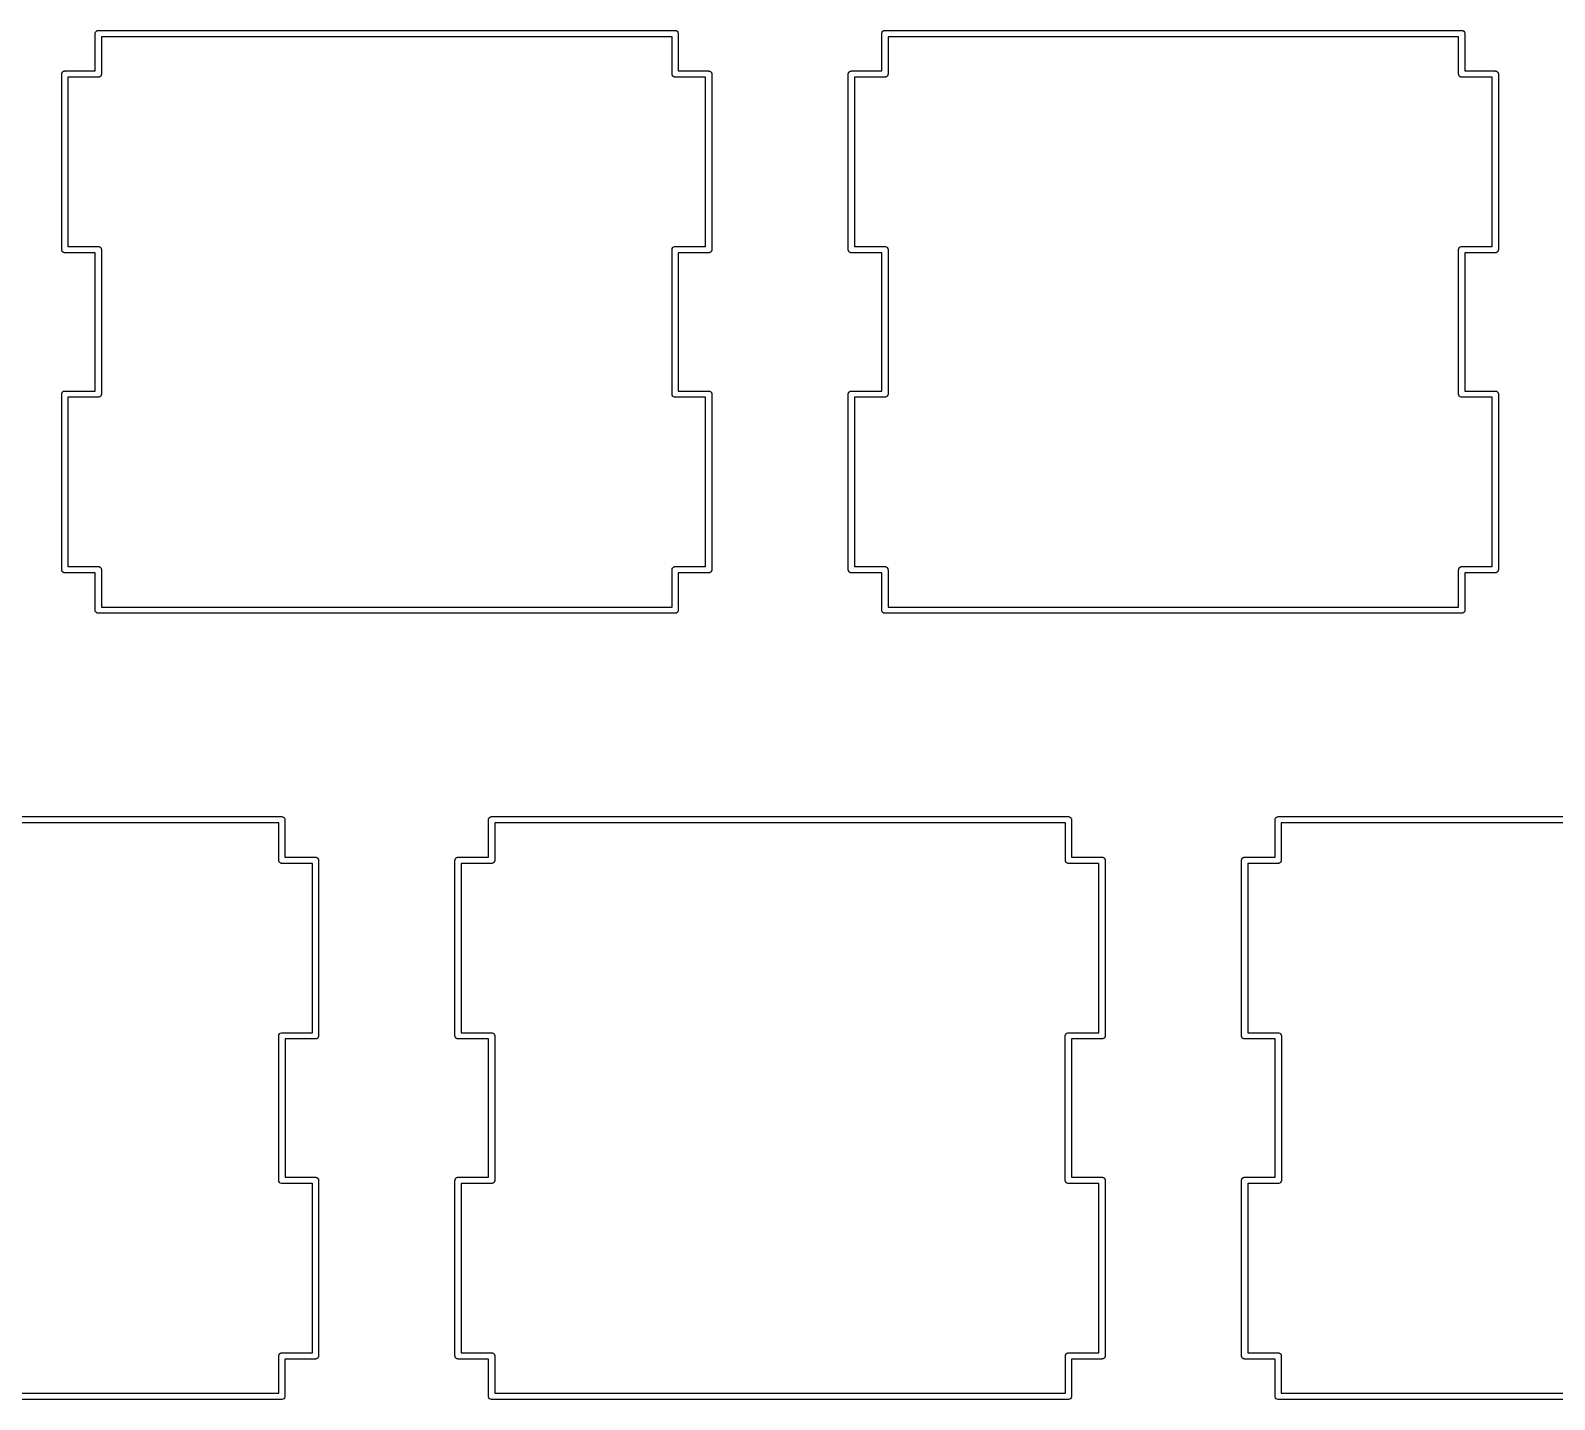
# Model space of a CAD drawing. Extents: x 24 to 395, y -191 to -67.
# Drawn here: x 181.87 to 218.78, y -126.12 to -92.95 of the extents above; entities that cross this region are included whole.
import ezdxf

# ---------------------------------------------------------------- set-up
doc = ezdxf.new("R2010")
doc.units = 0
doc.header["$MEASUREMENT"] = 0
doc.layers.add('BLACK', color=7, linetype='CONTINUOUS')

msp = doc.modelspace()

# ---------------------------------------------------------------- linework, layer by layer
at = {"layer": 'Black'}
for p, q in [((183.44, -93.0143), (183.449, -92.9894)), ((183.44, -93.0407), (183.44, -93.0143)), ((183.449, -92.9894), (183.466, -92.9691)), ((183.466, -92.9691), (183.489, -92.9559)), ((183.489, -92.9559), (183.515, -92.9513)), ((183.515, -92.9513), (197.485, -92.9513)), ((197.485, -92.9513), (197.511, -92.9559)), ((197.511, -92.9559), (197.534, -92.9691)), ((197.534, -92.9691), (197.551, -92.9894)), ((197.551, -92.9894), (197.56, -93.0143)), ((197.56, -93.0143), (197.56, -93.0407)), ((202.49, -93.0143), (202.499, -92.9894)), ((202.49, -93.0407), (202.49, -93.0143)), ((202.499, -92.9894), (202.516, -92.9691)), ((202.516, -92.9691), (202.539, -92.9559)), ((202.539, -92.9559), (202.565, -92.9513)), ((202.565, -92.9513), (216.535, -92.9513)), ((216.535, -92.9513), (216.561, -92.9559)), ((216.561, -92.9559), (216.584, -92.9691)), ((216.584, -92.9691), (216.601, -92.9894)), ((216.601, -92.9894), (216.61, -93.0143)), ((216.61, -93.0143), (216.61, -93.0407)), ((183.44, -93.0408), (183.44, -93.0407)), ((183.44, -93.9329), (183.44, -93.0408)), ((183.59, -93.1037), (183.59, -94.0079)), ((197.41, -93.1037), (183.59, -93.1037)), ((197.41, -94.0079), (197.41, -93.1037)), ((197.56, -93.0407), (197.56, -93.0408)), ((197.56, -93.0408), (197.56, -93.9329)), ((202.49, -93.0408), (202.49, -93.0407)), ((202.49, -93.9329), (202.49, -93.0408)), ((202.64, -93.1037), (202.64, -94.0079)), ((216.46, -93.1037), (202.64, -93.1037)), ((216.46, -94.0079), (216.46, -93.1037)), ((216.61, -93.0407), (216.61, -93.0408)), ((216.61, -93.0408), (216.61, -93.9329)), ((182.627, -94.0079), (182.628, -94.0015)), ((182.627, -98.2624), (182.627, -94.0079)), ((182.628, -93.9949), (182.631, -93.9887)), ((182.628, -94.0015), (182.628, -93.9949)), ((182.631, -93.9887), (182.632, -93.9823)), ((182.632, -93.9823), (182.635, -93.9766)), ((182.635, -93.9766), (182.637, -93.9704)), ((182.637, -93.9704), (182.641, -93.9654)), ((182.641, -93.9654), (182.645, -93.9597)), ((182.645, -93.9597), (182.65, -93.9555)), ((182.65, -93.9555), (182.654, -93.9505)), ((182.654, -93.9505), (182.66, -93.9472)), ((182.66, -93.9472), (182.665, -93.943)), ((182.665, -93.943), (182.671, -93.9407)), ((182.671, -93.9407), (182.677, -93.9375)), ((182.677, -93.9375), (182.683, -93.9363)), ((182.683, -93.9363), (182.689, -93.9341)), ((182.689, -93.9341), (182.696, -93.9341)), ((182.696, -93.9341), (182.702, -93.9329)), ((182.702, -93.9329), (183.44, -93.9329)), ((183.515, -94.0829), (182.777, -94.0829)), ((182.777, -94.0829), (182.777, -98.1874)), ((183.521, -94.0818), (183.515, -94.0829)), ((183.528, -94.0818), (183.521, -94.0818)), ((183.534, -94.0796), (183.528, -94.0818)), ((183.541, -94.0784), (183.534, -94.0796)), ((183.546, -94.0751), (183.541, -94.0784)), ((183.552, -94.0729), (183.546, -94.0751)), ((183.558, -94.0687), (183.552, -94.0729)), ((183.563, -94.0654), (183.558, -94.0687)), ((183.567, -94.0604), (183.563, -94.0654)), ((183.572, -94.0561), (183.567, -94.0604)), ((183.576, -94.0505), (183.572, -94.0561)), ((183.58, -94.0454), (183.576, -94.0505)), ((183.582, -94.0393), (183.58, -94.0454)), ((183.585, -94.0336), (183.582, -94.0393)), ((183.587, -94.0271), (183.585, -94.0336)), ((183.589, -94.021), (183.587, -94.0271)), ((183.59, -94.0079), (183.589, -94.0144)), ((183.589, -94.0144), (183.589, -94.021)), ((197.411, -94.0144), (197.41, -94.0079)), ((197.411, -94.021), (197.411, -94.0144)), ((197.413, -94.0271), (197.411, -94.021)), ((197.415, -94.0336), (197.413, -94.0271)), ((197.418, -94.0393), (197.415, -94.0336)), ((197.42, -94.0454), (197.418, -94.0393)), ((197.424, -94.0505), (197.42, -94.0454)), ((197.428, -94.0561), (197.424, -94.0505)), ((197.433, -94.0604), (197.428, -94.0561)), ((197.437, -94.0654), (197.433, -94.0604)), ((197.442, -94.0687), (197.437, -94.0654)), ((197.447, -94.0729), (197.442, -94.0687)), ((197.454, -94.0751), (197.447, -94.0729)), ((197.459, -94.0784), (197.454, -94.0751)), ((197.466, -94.0796), (197.459, -94.0784)), ((197.472, -94.0818), (197.466, -94.0796)), ((197.479, -94.0818), (197.472, -94.0818)), ((197.485, -94.0829), (197.479, -94.0818)), ((198.223, -94.0829), (197.485, -94.0829)), ((197.56, -93.9329), (198.298, -93.9329)), ((198.223, -98.1874), (198.223, -94.0829)), ((198.298, -93.9329), (198.304, -93.9341)), ((198.304, -93.9341), (198.311, -93.9341)), ((198.311, -93.9341), (198.317, -93.9363)), ((198.317, -93.9363), (198.323, -93.9375)), ((198.323, -93.9375), (198.329, -93.9407)), ((198.329, -93.9407), (198.335, -93.943)), ((198.335, -93.943), (198.34, -93.9472)), ((198.34, -93.9472), (198.346, -93.9505)), ((198.346, -93.9505), (198.35, -93.9555)), ((198.35, -93.9555), (198.355, -93.9597)), ((198.355, -93.9597), (198.359, -93.9654)), ((198.359, -93.9654), (198.363, -93.9704)), ((198.363, -93.9704), (198.365, -93.9766)), ((198.365, -93.9766), (198.368, -93.9823)), ((198.368, -93.9823), (198.369, -93.9887)), ((198.369, -93.9887), (198.372, -93.9949)), ((198.372, -93.9949), (198.372, -94.0015)), ((198.372, -94.0015), (198.373, -94.0079)), ((198.373, -94.0079), (198.373, -98.2624)), ((201.677, -94.0079), (201.678, -94.0015)), ((201.677, -98.2624), (201.677, -94.0079)), ((201.678, -93.9949), (201.681, -93.9887)), ((201.678, -94.0015), (201.678, -93.9949)), ((201.681, -93.9887), (201.682, -93.9823)), ((201.682, -93.9823), (201.685, -93.9766)), ((201.685, -93.9766), (201.687, -93.9704)), ((201.687, -93.9704), (201.691, -93.9654)), ((201.691, -93.9654), (201.695, -93.9597)), ((201.695, -93.9597), (201.7, -93.9555)), ((201.7, -93.9555), (201.704, -93.9505)), ((201.704, -93.9505), (201.71, -93.9472)), ((201.71, -93.9472), (201.715, -93.943)), ((201.715, -93.943), (201.721, -93.9407)), ((201.721, -93.9407), (201.727, -93.9375)), ((201.727, -93.9375), (201.733, -93.9363)), ((201.733, -93.9363), (201.739, -93.9341)), ((201.739, -93.9341), (201.746, -93.9341)), ((201.746, -93.9341), (201.752, -93.9329)), ((201.752, -93.9329), (202.49, -93.9329)), ((202.565, -94.0829), (201.827, -94.0829)), ((201.827, -94.0829), (201.827, -98.1874)), ((202.571, -94.0818), (202.565, -94.0829)), ((202.578, -94.0818), (202.571, -94.0818)), ((202.584, -94.0796), (202.578, -94.0818)), ((202.591, -94.0784), (202.584, -94.0796)), ((202.596, -94.0751), (202.591, -94.0784)), ((202.602, -94.0729), (202.596, -94.0751)), ((202.608, -94.0687), (202.602, -94.0729)), ((202.613, -94.0654), (202.608, -94.0687)), ((202.617, -94.0604), (202.613, -94.0654)), ((202.622, -94.0561), (202.617, -94.0604)), ((202.626, -94.0505), (202.622, -94.0561)), ((202.63, -94.0454), (202.626, -94.0505)), ((202.632, -94.0393), (202.63, -94.0454)), ((202.635, -94.0336), (202.632, -94.0393)), ((202.637, -94.0271), (202.635, -94.0336)), ((202.639, -94.021), (202.637, -94.0271)), ((202.64, -94.0079), (202.639, -94.0144)), ((202.639, -94.0144), (202.639, -94.021)), ((216.461, -94.0144), (216.46, -94.0079)), ((216.461, -94.021), (216.461, -94.0144)), ((216.463, -94.0271), (216.461, -94.021)), ((216.465, -94.0336), (216.463, -94.0271)), ((216.468, -94.0393), (216.465, -94.0336)), ((216.47, -94.0454), (216.468, -94.0393)), ((216.474, -94.0505), (216.47, -94.0454)), ((216.478, -94.0561), (216.474, -94.0505)), ((216.483, -94.0604), (216.478, -94.0561)), ((216.487, -94.0654), (216.483, -94.0604)), ((216.492, -94.0687), (216.487, -94.0654)), ((216.498, -94.0729), (216.492, -94.0687)), ((216.504, -94.0751), (216.498, -94.0729)), ((216.509, -94.0784), (216.504, -94.0751)), ((216.516, -94.0796), (216.509, -94.0784)), ((216.522, -94.0818), (216.516, -94.0796)), ((216.529, -94.0818), (216.522, -94.0818)), ((216.535, -94.0829), (216.529, -94.0818)), ((217.273, -94.0829), (216.535, -94.0829)), ((216.61, -93.9329), (217.348, -93.9329)), ((217.273, -98.1874), (217.273, -94.0829)), ((217.348, -93.9329), (217.354, -93.9341)), ((217.354, -93.9341), (217.361, -93.9341)), ((217.361, -93.9341), (217.367, -93.9363)), ((217.367, -93.9363), (217.373, -93.9375)), ((217.373, -93.9375), (217.379, -93.9407)), ((217.379, -93.9407), (217.385, -93.943)), ((217.385, -93.943), (217.39, -93.9472)), ((217.39, -93.9472), (217.396, -93.9505)), ((217.396, -93.9505), (217.4, -93.9555)), ((217.4, -93.9555), (217.405, -93.9597)), ((217.405, -93.9597), (217.409, -93.9654)), ((217.409, -93.9654), (217.413, -93.9704)), ((217.413, -93.9704), (217.415, -93.9766)), ((217.415, -93.9766), (217.418, -93.9823)), ((217.418, -93.9823), (217.419, -93.9887)), ((217.419, -93.9887), (217.422, -93.9949)), ((217.422, -93.9949), (217.422, -94.0015)), ((217.422, -94.0015), (217.423, -94.0079)), ((217.423, -94.0079), (217.423, -98.2624)), ((182.628, -98.2689), (182.627, -98.2624)), ((182.628, -98.2755), (182.628, -98.2689)), ((182.631, -98.2816), (182.628, -98.2755)), ((182.632, -98.2881), (182.631, -98.2816)), ((182.635, -98.2938), (182.632, -98.2881)), ((182.637, -98.2999), (182.635, -98.2938)), ((182.641, -98.305), (182.637, -98.2999)), ((182.645, -98.3106), (182.641, -98.305)), ((182.65, -98.3149), (182.645, -98.3106)), ((182.654, -98.3199), (182.65, -98.3149)), ((182.66, -98.3232), (182.654, -98.3199)), ((182.665, -98.3274), (182.66, -98.3232)), ((182.671, -98.3296), (182.665, -98.3274)), ((182.677, -98.3329), (182.671, -98.3296)), ((182.683, -98.3341), (182.677, -98.3329)), ((182.689, -98.3363), (182.683, -98.3341)), ((182.696, -98.3363), (182.689, -98.3363)), ((182.702, -98.3374), (182.696, -98.3363)), ((183.439, -98.3374), (182.702, -98.3374)), ((182.777, -98.1874), (183.502, -98.1874)), ((183.439, -101.688), (183.439, -98.3374)), ((183.502, -98.1874), (183.502, -98.1874)), ((183.502, -98.1874), (183.528, -98.1874)), ((183.528, -98.1874), (183.553, -98.1964)), ((183.553, -98.1964), (183.573, -98.2135)), ((183.573, -98.2135), (183.587, -98.2364)), ((183.587, -98.2364), (183.591, -98.2624)), ((183.591, -98.2624), (183.591, -101.763)), ((197.409, -98.2624), (197.413, -98.2364)), ((197.409, -101.763), (197.409, -98.2624)), ((197.413, -98.2364), (197.427, -98.2135)), ((197.427, -98.2135), (197.447, -98.1964)), ((197.447, -98.1964), (197.472, -98.1874)), ((197.472, -98.1874), (197.498, -98.1874)), ((197.498, -98.1874), (197.498, -98.1874)), ((197.498, -98.1874), (198.223, -98.1874)), ((198.298, -98.3374), (197.561, -98.3374)), ((197.561, -98.3374), (197.561, -101.688)), ((198.304, -98.3363), (198.298, -98.3374)), ((198.311, -98.3363), (198.304, -98.3363)), ((198.317, -98.3341), (198.311, -98.3363)), ((198.323, -98.3329), (198.317, -98.3341)), ((198.329, -98.3296), (198.323, -98.3329)), ((198.335, -98.3274), (198.329, -98.3296)), ((198.34, -98.3232), (198.335, -98.3274)), ((198.346, -98.3199), (198.34, -98.3232)), ((198.35, -98.3149), (198.346, -98.3199)), ((198.355, -98.3106), (198.35, -98.3149)), ((198.359, -98.305), (198.355, -98.3106)), ((198.363, -98.2999), (198.359, -98.305)), ((198.365, -98.2938), (198.363, -98.2999)), ((198.368, -98.2881), (198.365, -98.2938)), ((198.369, -98.2816), (198.368, -98.2881)), ((198.372, -98.2755), (198.369, -98.2816)), ((198.373, -98.2624), (198.372, -98.2689)), ((198.372, -98.2689), (198.372, -98.2755)), ((201.678, -98.2689), (201.677, -98.2624)), ((201.678, -98.2755), (201.678, -98.2689)), ((201.681, -98.2816), (201.678, -98.2755)), ((201.682, -98.2881), (201.681, -98.2816)), ((201.685, -98.2938), (201.682, -98.2881)), ((201.687, -98.2999), (201.685, -98.2938)), ((201.691, -98.305), (201.687, -98.2999)), ((201.695, -98.3106), (201.691, -98.305)), ((201.7, -98.3149), (201.695, -98.3106)), ((201.704, -98.3199), (201.7, -98.3149)), ((201.71, -98.3232), (201.704, -98.3199)), ((201.715, -98.3274), (201.71, -98.3232)), ((201.721, -98.3296), (201.715, -98.3274)), ((201.727, -98.3329), (201.721, -98.3296)), ((201.733, -98.3341), (201.727, -98.3329)), ((201.739, -98.3363), (201.733, -98.3341)), ((201.746, -98.3363), (201.739, -98.3363)), ((201.752, -98.3374), (201.746, -98.3363)), ((202.489, -98.3374), (201.752, -98.3374)), ((201.827, -98.1874), (202.552, -98.1874)), ((202.489, -101.688), (202.489, -98.3374)), ((202.552, -98.1874), (202.552, -98.1874)), ((202.552, -98.1874), (202.578, -98.1874)), ((202.578, -98.1874), (202.603, -98.1964)), ((202.603, -98.1964), (202.623, -98.2135)), ((202.623, -98.2135), (202.637, -98.2364)), ((202.637, -98.2364), (202.641, -98.2624)), ((202.641, -98.2624), (202.641, -101.763)), ((216.459, -98.2624), (216.463, -98.2364)), ((216.459, -101.763), (216.459, -98.2624)), ((216.463, -98.2364), (216.477, -98.2135)), ((216.477, -98.2135), (216.497, -98.1964)), ((216.497, -98.1964), (216.522, -98.1874)), ((216.522, -98.1874), (216.548, -98.1874)), ((216.548, -98.1874), (216.548, -98.1874)), ((216.548, -98.1874), (217.273, -98.1874)), ((217.348, -98.3374), (216.611, -98.3374)), ((216.611, -98.3374), (216.611, -101.688)), ((217.354, -98.3363), (217.348, -98.3374)), ((217.361, -98.3363), (217.354, -98.3363)), ((217.367, -98.3341), (217.361, -98.3363)), ((217.373, -98.3329), (217.367, -98.3341)), ((217.379, -98.3296), (217.373, -98.3329)), ((217.385, -98.3274), (217.379, -98.3296)), ((217.39, -98.3232), (217.385, -98.3274)), ((217.396, -98.3199), (217.39, -98.3232)), ((217.4, -98.3149), (217.396, -98.3199)), ((217.405, -98.3106), (217.4, -98.3149)), ((217.409, -98.305), (217.405, -98.3106)), ((217.413, -98.2999), (217.409, -98.305)), ((217.415, -98.2938), (217.413, -98.2999)), ((217.418, -98.2881), (217.415, -98.2938)), ((217.419, -98.2816), (217.418, -98.2881)), ((217.422, -98.2755), (217.419, -98.2816)), ((217.423, -98.2624), (217.422, -98.2689)), ((217.422, -98.2689), (217.422, -98.2755)), ((182.627, -101.763), (182.628, -101.756)), ((182.627, -106.017), (182.627, -101.763)), ((182.628, -101.75), (182.631, -101.743)), ((182.628, -101.756), (182.628, -101.75)), ((182.631, -101.743), (182.632, -101.737)), ((182.632, -101.737), (182.635, -101.731)), ((182.635, -101.731), (182.637, -101.725)), ((182.637, -101.725), (182.641, -101.72)), ((182.641, -101.72), (182.645, -101.714)), ((182.645, -101.714), (182.65, -101.71)), ((182.65, -101.71), (182.654, -101.705)), ((182.654, -101.705), (182.66, -101.702)), ((182.66, -101.702), (182.665, -101.698)), ((182.665, -101.698), (182.671, -101.695)), ((182.671, -101.695), (182.677, -101.692)), ((182.677, -101.692), (182.683, -101.691)), ((182.683, -101.691), (182.689, -101.689)), ((182.689, -101.689), (182.696, -101.689)), ((182.696, -101.689), (182.702, -101.688)), ((182.702, -101.688), (183.439, -101.688)), ((183.502, -101.838), (182.777, -101.838)), ((182.777, -101.838), (182.777, -105.942)), ((183.528, -101.838), (183.502, -101.838)), ((183.502, -101.838), (183.502, -101.838)), ((183.553, -101.829), (183.528, -101.838)), ((183.573, -101.812), (183.553, -101.829)), ((183.587, -101.789), (183.573, -101.812)), ((183.591, -101.763), (183.587, -101.789)), ((197.413, -101.789), (197.409, -101.763)), ((197.427, -101.812), (197.413, -101.789)), ((197.447, -101.829), (197.427, -101.812)), ((197.472, -101.838), (197.447, -101.829)), ((197.498, -101.838), (197.472, -101.838)), ((198.223, -101.838), (197.498, -101.838)), ((197.498, -101.838), (197.498, -101.838)), ((197.561, -101.688), (198.298, -101.688)), ((198.223, -105.942), (198.223, -101.838)), ((198.298, -101.688), (198.304, -101.689)), ((198.304, -101.689), (198.311, -101.689)), ((198.311, -101.689), (198.317, -101.691)), ((198.317, -101.691), (198.323, -101.692)), ((198.323, -101.692), (198.329, -101.695)), ((198.329, -101.695), (198.335, -101.698)), ((198.335, -101.698), (198.34, -101.702)), ((198.34, -101.702), (198.346, -101.705)), ((198.346, -101.705), (198.35, -101.71)), ((198.35, -101.71), (198.355, -101.714)), ((198.355, -101.714), (198.359, -101.72)), ((198.359, -101.72), (198.363, -101.725)), ((198.363, -101.725), (198.365, -101.731)), ((198.365, -101.731), (198.368, -101.737)), ((198.368, -101.737), (198.369, -101.743)), ((198.369, -101.743), (198.372, -101.75)), ((198.372, -101.75), (198.372, -101.756)), ((198.372, -101.756), (198.373, -101.763)), ((198.373, -101.763), (198.373, -106.017)), ((201.677, -101.763), (201.678, -101.756)), ((201.677, -106.017), (201.677, -101.763)), ((201.678, -101.75), (201.681, -101.743)), ((201.678, -101.756), (201.678, -101.75)), ((201.681, -101.743), (201.682, -101.737)), ((201.682, -101.737), (201.685, -101.731)), ((201.685, -101.731), (201.687, -101.725)), ((201.687, -101.725), (201.691, -101.72)), ((201.691, -101.72), (201.695, -101.714)), ((201.695, -101.714), (201.7, -101.71)), ((201.7, -101.71), (201.704, -101.705)), ((201.704, -101.705), (201.71, -101.702)), ((201.71, -101.702), (201.715, -101.698)), ((201.715, -101.698), (201.721, -101.695)), ((201.721, -101.695), (201.727, -101.692)), ((201.727, -101.692), (201.733, -101.691)), ((201.733, -101.691), (201.739, -101.689)), ((201.739, -101.689), (201.746, -101.689)), ((201.746, -101.689), (201.752, -101.688)), ((201.752, -101.688), (202.489, -101.688)), ((202.552, -101.838), (201.827, -101.838)), ((201.827, -101.838), (201.827, -105.942)), ((202.578, -101.838), (202.552, -101.838)), ((202.552, -101.838), (202.552, -101.838)), ((202.603, -101.829), (202.578, -101.838)), ((202.623, -101.812), (202.603, -101.829)), ((202.637, -101.789), (202.623, -101.812)), ((202.641, -101.763), (202.637, -101.789)), ((216.463, -101.789), (216.459, -101.763)), ((216.477, -101.812), (216.463, -101.789)), ((216.497, -101.829), (216.477, -101.812)), ((216.522, -101.838), (216.497, -101.829)), ((216.548, -101.838), (216.522, -101.838)), ((217.273, -101.838), (216.548, -101.838)), ((216.548, -101.838), (216.548, -101.838)), ((216.611, -101.688), (217.348, -101.688)), ((217.273, -105.942), (217.273, -101.838)), ((217.348, -101.688), (217.354, -101.689)), ((217.354, -101.689), (217.361, -101.689)), ((217.361, -101.689), (217.367, -101.691)), ((217.367, -101.691), (217.373, -101.692)), ((217.373, -101.692), (217.379, -101.695)), ((217.379, -101.695), (217.385, -101.698)), ((217.385, -101.698), (217.39, -101.702)), ((217.39, -101.702), (217.396, -101.705)), ((217.396, -101.705), (217.4, -101.71)), ((217.4, -101.71), (217.405, -101.714)), ((217.405, -101.714), (217.409, -101.72)), ((217.409, -101.72), (217.413, -101.725)), ((217.413, -101.725), (217.415, -101.731)), ((217.415, -101.731), (217.418, -101.737)), ((217.418, -101.737), (217.419, -101.743)), ((217.419, -101.743), (217.422, -101.75)), ((217.422, -101.75), (217.422, -101.756)), ((217.422, -101.756), (217.423, -101.763)), ((217.423, -101.763), (217.423, -106.017)), ((182.628, -106.024), (182.627, -106.017)), ((182.628, -106.03), (182.628, -106.024)), ((182.631, -106.036), (182.628, -106.03)), ((182.632, -106.043), (182.631, -106.036)), ((182.635, -106.048), (182.632, -106.043)), ((182.637, -106.055), (182.635, -106.048)), ((182.641, -106.06), (182.637, -106.055)), ((182.645, -106.065), (182.641, -106.06)), ((182.65, -106.069), (182.645, -106.065)), ((182.654, -106.075), (182.65, -106.069)), ((182.66, -106.078), (182.654, -106.075)), ((182.665, -106.082), (182.66, -106.078)), ((182.671, -106.084), (182.665, -106.082)), ((182.677, -106.088), (182.671, -106.084)), ((182.683, -106.089), (182.677, -106.088)), ((182.689, -106.091), (182.683, -106.089)), ((182.696, -106.091), (182.689, -106.091)), ((182.702, -106.092), (182.696, -106.091)), ((183.44, -106.092), (182.702, -106.092)), ((182.777, -105.942), (183.515, -105.942)), ((183.44, -106.984), (183.44, -106.092)), ((183.515, -105.942), (183.521, -105.943)), ((183.521, -105.943), (183.528, -105.943)), ((183.528, -105.943), (183.534, -105.945)), ((183.534, -105.945), (183.541, -105.947)), ((183.541, -105.947), (183.546, -105.95)), ((183.546, -105.95), (183.552, -105.952)), ((183.552, -105.952), (183.558, -105.956)), ((183.558, -105.956), (183.563, -105.96)), ((183.563, -105.96), (183.567, -105.965)), ((183.567, -105.965), (183.572, -105.969)), ((183.572, -105.969), (183.576, -105.975)), ((183.576, -105.975), (183.58, -105.98)), ((183.58, -105.98), (183.582, -105.986)), ((183.582, -105.986), (183.585, -105.991)), ((183.585, -105.991), (183.587, -105.998)), ((183.587, -105.998), (183.589, -106.004)), ((183.589, -106.004), (183.589, -106.011)), ((183.589, -106.011), (183.59, -106.017)), ((183.59, -106.017), (183.59, -106.921)), ((197.41, -106.017), (197.411, -106.011)), ((197.41, -106.921), (197.41, -106.017)), ((197.411, -106.004), (197.413, -105.998)), ((197.411, -106.011), (197.411, -106.004)), ((197.413, -105.998), (197.415, -105.991)), ((197.415, -105.991), (197.418, -105.986)), ((197.418, -105.986), (197.42, -105.98)), ((197.42, -105.98), (197.424, -105.975)), ((197.424, -105.975), (197.428, -105.969)), ((197.428, -105.969), (197.433, -105.965)), ((197.433, -105.965), (197.437, -105.96)), ((197.437, -105.96), (197.442, -105.956)), ((197.442, -105.956), (197.447, -105.952)), ((197.447, -105.952), (197.454, -105.95)), ((197.454, -105.95), (197.459, -105.947)), ((197.459, -105.947), (197.466, -105.945)), ((197.466, -105.945), (197.472, -105.943)), ((197.472, -105.943), (197.479, -105.943)), ((197.479, -105.943), (197.485, -105.942)), ((197.485, -105.942), (198.223, -105.942)), ((198.298, -106.092), (197.56, -106.092)), ((197.56, -106.092), (197.56, -106.984)), ((198.304, -106.091), (198.298, -106.092)), ((198.311, -106.091), (198.304, -106.091)), ((198.317, -106.089), (198.311, -106.091)), ((198.323, -106.088), (198.317, -106.089)), ((198.329, -106.084), (198.323, -106.088)), ((198.335, -106.082), (198.329, -106.084)), ((198.34, -106.078), (198.335, -106.082)), ((198.346, -106.075), (198.34, -106.078)), ((198.35, -106.069), (198.346, -106.075)), ((198.355, -106.065), (198.35, -106.069)), ((198.359, -106.06), (198.355, -106.065)), ((198.363, -106.055), (198.359, -106.06)), ((198.365, -106.048), (198.363, -106.055)), ((198.368, -106.043), (198.365, -106.048)), ((198.369, -106.036), (198.368, -106.043)), ((198.372, -106.03), (198.369, -106.036)), ((198.373, -106.017), (198.372, -106.024)), ((198.372, -106.024), (198.372, -106.03)), ((201.678, -106.024), (201.677, -106.017)), ((201.678, -106.03), (201.678, -106.024)), ((201.681, -106.036), (201.678, -106.03)), ((201.682, -106.043), (201.681, -106.036)), ((201.685, -106.048), (201.682, -106.043)), ((201.687, -106.055), (201.685, -106.048)), ((201.691, -106.06), (201.687, -106.055)), ((201.695, -106.065), (201.691, -106.06)), ((201.7, -106.069), (201.695, -106.065)), ((201.704, -106.075), (201.7, -106.069)), ((201.71, -106.078), (201.704, -106.075)), ((201.715, -106.082), (201.71, -106.078)), ((201.721, -106.084), (201.715, -106.082)), ((201.727, -106.088), (201.721, -106.084)), ((201.733, -106.089), (201.727, -106.088)), ((201.739, -106.091), (201.733, -106.089)), ((201.746, -106.091), (201.739, -106.091)), ((201.752, -106.092), (201.746, -106.091)), ((202.49, -106.092), (201.752, -106.092)), ((201.827, -105.942), (202.565, -105.942)), ((202.49, -106.984), (202.49, -106.092)), ((202.565, -105.942), (202.571, -105.943)), ((202.571, -105.943), (202.578, -105.943)), ((202.578, -105.943), (202.584, -105.945)), ((202.584, -105.945), (202.591, -105.947)), ((202.591, -105.947), (202.596, -105.95)), ((202.596, -105.95), (202.602, -105.952)), ((202.602, -105.952), (202.608, -105.956)), ((202.608, -105.956), (202.613, -105.96)), ((202.613, -105.96), (202.617, -105.965)), ((202.617, -105.965), (202.622, -105.969)), ((202.622, -105.969), (202.626, -105.975)), ((202.626, -105.975), (202.63, -105.98)), ((202.63, -105.98), (202.632, -105.986)), ((202.632, -105.986), (202.635, -105.991)), ((202.635, -105.991), (202.637, -105.998)), ((202.637, -105.998), (202.639, -106.004)), ((202.639, -106.004), (202.639, -106.011)), ((202.639, -106.011), (202.64, -106.017)), ((202.64, -106.017), (202.64, -106.921)), ((216.46, -106.017), (216.461, -106.011)), ((216.46, -106.921), (216.46, -106.017)), ((216.461, -106.004), (216.463, -105.998)), ((216.461, -106.011), (216.461, -106.004)), ((216.463, -105.998), (216.465, -105.991)), ((216.465, -105.991), (216.468, -105.986)), ((216.468, -105.986), (216.47, -105.98)), ((216.47, -105.98), (216.474, -105.975)), ((216.474, -105.975), (216.478, -105.969)), ((216.478, -105.969), (216.483, -105.965)), ((216.483, -105.965), (216.487, -105.96)), ((216.487, -105.96), (216.492, -105.956)), ((216.492, -105.956), (216.498, -105.952)), ((216.498, -105.952), (216.504, -105.95)), ((216.504, -105.95), (216.509, -105.947)), ((216.509, -105.947), (216.516, -105.945)), ((216.516, -105.945), (216.522, -105.943)), ((216.522, -105.943), (216.529, -105.943)), ((216.529, -105.943), (216.535, -105.942)), ((216.535, -105.942), (217.273, -105.942)), ((217.348, -106.092), (216.61, -106.092)), ((216.61, -106.092), (216.61, -106.984)), ((217.354, -106.091), (217.348, -106.092)), ((217.361, -106.091), (217.354, -106.091)), ((217.367, -106.089), (217.361, -106.091)), ((217.373, -106.088), (217.367, -106.089)), ((217.379, -106.084), (217.373, -106.088)), ((217.385, -106.082), (217.379, -106.084)), ((217.39, -106.078), (217.385, -106.082)), ((217.396, -106.075), (217.39, -106.078)), ((217.4, -106.069), (217.396, -106.075)), ((217.405, -106.065), (217.4, -106.069)), ((217.409, -106.06), (217.405, -106.065)), ((217.413, -106.055), (217.409, -106.06)), ((217.415, -106.048), (217.413, -106.055)), ((217.418, -106.043), (217.415, -106.048)), ((217.419, -106.036), (217.418, -106.043)), ((217.422, -106.03), (217.419, -106.036)), ((217.423, -106.017), (217.422, -106.024)), ((217.422, -106.024), (217.422, -106.03)), ((183.44, -107.011), (183.44, -106.984)), ((183.44, -106.984), (183.44, -106.984)), ((183.449, -107.036), (183.44, -107.011)), ((183.466, -107.056), (183.449, -107.036)), ((183.59, -106.921), (197.41, -106.921)), ((197.551, -107.036), (197.534, -107.056)), ((197.56, -107.011), (197.551, -107.036)), ((197.56, -106.984), (197.56, -106.984)), ((197.56, -106.984), (197.56, -107.011)), ((202.49, -107.011), (202.49, -106.984)), ((202.49, -106.984), (202.49, -106.984)), ((202.499, -107.036), (202.49, -107.011)), ((202.516, -107.056), (202.499, -107.036)), ((202.64, -106.921), (216.46, -106.921)), ((216.601, -107.036), (216.584, -107.056)), ((216.61, -107.011), (216.601, -107.036)), ((216.61, -106.984), (216.61, -106.984)), ((216.61, -106.984), (216.61, -107.011)), ((183.489, -107.069), (183.466, -107.056)), ((183.515, -107.074), (183.489, -107.069)), ((197.485, -107.074), (183.515, -107.074)), ((197.511, -107.069), (197.485, -107.074)), ((197.534, -107.056), (197.511, -107.069)), ((202.539, -107.069), (202.516, -107.056)), ((202.565, -107.074), (202.539, -107.069)), ((216.535, -107.074), (202.565, -107.074)), ((216.561, -107.069), (216.535, -107.074)), ((216.584, -107.056), (216.561, -107.069)), ((173.99, -112.001), (187.96, -112.001)), ((187.885, -112.154), (174.065, -112.154)), ((187.885, -113.058), (187.885, -112.154)), ((187.96, -112.001), (187.986, -112.006)), ((187.986, -112.006), (188.009, -112.019)), ((188.009, -112.019), (188.026, -112.039)), ((188.026, -112.039), (188.035, -112.064)), ((188.035, -112.064), (188.035, -112.091)), ((188.035, -112.091), (188.035, -112.091)), ((188.035, -112.091), (188.035, -112.983)), ((192.965, -112.064), (192.974, -112.039)), ((192.965, -112.091), (192.965, -112.064)), ((192.965, -112.983), (192.965, -112.091)), ((192.965, -112.091), (192.965, -112.091)), ((192.974, -112.039), (192.991, -112.019)), ((192.991, -112.019), (193.014, -112.006)), ((193.014, -112.006), (193.04, -112.001)), ((193.04, -112.001), (207.01, -112.001)), ((193.115, -112.154), (193.115, -113.058)), ((206.935, -112.154), (193.115, -112.154)), ((206.935, -113.058), (206.935, -112.154)), ((207.01, -112.001), (207.036, -112.006)), ((207.036, -112.006), (207.059, -112.019)), ((207.059, -112.019), (207.076, -112.039)), ((207.076, -112.039), (207.085, -112.064)), ((207.085, -112.064), (207.085, -112.091)), ((207.085, -112.091), (207.085, -112.091)), ((207.085, -112.091), (207.085, -112.983)), ((212.015, -112.064), (212.024, -112.039)), ((212.015, -112.091), (212.015, -112.064)), ((212.015, -112.983), (212.015, -112.091)), ((212.015, -112.091), (212.015, -112.091)), ((212.024, -112.039), (212.041, -112.019)), ((212.041, -112.019), (212.064, -112.006)), ((212.064, -112.006), (212.09, -112.001)), ((212.09, -112.001), (226.06, -112.001)), ((212.165, -112.154), (212.165, -113.058)), ((225.985, -112.154), (212.165, -112.154)), ((187.886, -113.064), (187.885, -113.058)), ((187.886, -113.071), (187.886, -113.064)), ((187.888, -113.077), (187.886, -113.071)), ((187.89, -113.084), (187.888, -113.077)), ((187.893, -113.089), (187.89, -113.084)), ((187.895, -113.095), (187.893, -113.089)), ((187.899, -113.1), (187.895, -113.095)), ((187.903, -113.106), (187.899, -113.1)), ((187.908, -113.11), (187.903, -113.106)), ((187.912, -113.115), (187.908, -113.11)), ((187.917, -113.119), (187.912, -113.115)), ((187.922, -113.123), (187.917, -113.119)), ((187.929, -113.125), (187.922, -113.123)), ((187.934, -113.128), (187.929, -113.125)), ((187.941, -113.13), (187.934, -113.128)), ((187.947, -113.132), (187.941, -113.13)), ((187.954, -113.132), (187.947, -113.132)), ((187.96, -113.133), (187.954, -113.132)), ((188.698, -113.133), (187.96, -113.133)), ((188.035, -112.983), (188.773, -112.983)), ((188.698, -117.237), (188.698, -113.133)), ((188.773, -112.983), (188.779, -112.984)), ((188.779, -112.984), (188.786, -112.984)), ((188.786, -112.984), (188.792, -112.986)), ((188.792, -112.986), (188.798, -112.987)), ((188.798, -112.987), (188.804, -112.991)), ((188.804, -112.991), (188.81, -112.993)), ((188.81, -112.993), (188.815, -112.997)), ((188.815, -112.997), (188.821, -113)), ((188.821, -113), (188.825, -113.006)), ((188.825, -113.006), (188.83, -113.01)), ((188.83, -113.01), (188.834, -113.015)), ((188.834, -113.015), (188.838, -113.02)), ((188.838, -113.02), (188.84, -113.027)), ((188.84, -113.027), (188.843, -113.032)), ((188.843, -113.032), (188.844, -113.039)), ((188.844, -113.039), (188.847, -113.045)), ((188.847, -113.045), (188.847, -113.051)), ((188.847, -113.051), (188.848, -113.058)), ((188.848, -113.058), (188.848, -117.312)), ((192.152, -113.058), (192.153, -113.051)), ((192.152, -117.312), (192.152, -113.058)), ((192.153, -113.045), (192.156, -113.039)), ((192.153, -113.051), (192.153, -113.045)), ((192.156, -113.039), (192.157, -113.032)), ((192.157, -113.032), (192.16, -113.027)), ((192.16, -113.027), (192.162, -113.02)), ((192.162, -113.02), (192.166, -113.015)), ((192.166, -113.015), (192.17, -113.01)), ((192.17, -113.01), (192.175, -113.006)), ((192.175, -113.006), (192.179, -113)), ((192.179, -113), (192.185, -112.997)), ((192.185, -112.997), (192.19, -112.993)), ((192.19, -112.993), (192.196, -112.991)), ((192.196, -112.991), (192.202, -112.987)), ((192.202, -112.987), (192.208, -112.986)), ((192.208, -112.986), (192.214, -112.984)), ((192.214, -112.984), (192.221, -112.984)), ((192.221, -112.984), (192.227, -112.983)), ((192.227, -112.983), (192.965, -112.983)), ((193.04, -113.133), (192.302, -113.133)), ((192.302, -113.133), (192.302, -117.237)), ((193.046, -113.132), (193.04, -113.133)), ((193.053, -113.132), (193.046, -113.132)), ((193.059, -113.13), (193.053, -113.132)), ((193.066, -113.128), (193.059, -113.13)), ((193.071, -113.125), (193.066, -113.128)), ((193.077, -113.123), (193.071, -113.125)), ((193.083, -113.119), (193.077, -113.123)), ((193.088, -113.115), (193.083, -113.119)), ((193.092, -113.11), (193.088, -113.115)), ((193.097, -113.106), (193.092, -113.11)), ((193.101, -113.1), (193.097, -113.106)), ((193.105, -113.095), (193.101, -113.1)), ((193.107, -113.089), (193.105, -113.095)), ((193.11, -113.084), (193.107, -113.089)), ((193.112, -113.077), (193.11, -113.084)), ((193.114, -113.071), (193.112, -113.077)), ((193.115, -113.058), (193.114, -113.064)), ((193.114, -113.064), (193.114, -113.071)), ((206.936, -113.064), (206.935, -113.058)), ((206.936, -113.071), (206.936, -113.064)), ((206.938, -113.077), (206.936, -113.071)), ((206.94, -113.084), (206.938, -113.077)), ((206.943, -113.089), (206.94, -113.084)), ((206.945, -113.095), (206.943, -113.089)), ((206.949, -113.1), (206.945, -113.095)), ((206.953, -113.106), (206.949, -113.1)), ((206.958, -113.11), (206.953, -113.106)), ((206.962, -113.115), (206.958, -113.11)), ((206.967, -113.119), (206.962, -113.115)), ((206.972, -113.123), (206.967, -113.119)), ((206.979, -113.125), (206.972, -113.123)), ((206.984, -113.128), (206.979, -113.125)), ((206.991, -113.13), (206.984, -113.128)), ((206.997, -113.132), (206.991, -113.13)), ((207.004, -113.132), (206.997, -113.132)), ((207.01, -113.133), (207.004, -113.132)), ((207.748, -113.133), (207.01, -113.133)), ((207.085, -112.983), (207.823, -112.983)), ((207.748, -117.237), (207.748, -113.133)), ((207.823, -112.983), (207.829, -112.984)), ((207.829, -112.984), (207.836, -112.984)), ((207.836, -112.984), (207.842, -112.986)), ((207.842, -112.986), (207.848, -112.987)), ((207.848, -112.987), (207.854, -112.991)), ((207.854, -112.991), (207.86, -112.993)), ((207.86, -112.993), (207.865, -112.997)), ((207.865, -112.997), (207.871, -113)), ((207.871, -113), (207.875, -113.006)), ((207.875, -113.006), (207.88, -113.01)), ((207.88, -113.01), (207.884, -113.015)), ((207.884, -113.015), (207.888, -113.02)), ((207.888, -113.02), (207.89, -113.027)), ((207.89, -113.027), (207.893, -113.032)), ((207.893, -113.032), (207.894, -113.039)), ((207.894, -113.039), (207.897, -113.045)), ((207.897, -113.045), (207.897, -113.051)), ((207.897, -113.051), (207.898, -113.058)), ((207.898, -113.058), (207.898, -117.312)), ((211.202, -113.058), (211.203, -113.051)), ((211.202, -117.312), (211.202, -113.058)), ((211.203, -113.045), (211.206, -113.039)), ((211.203, -113.051), (211.203, -113.045)), ((211.206, -113.039), (211.207, -113.032)), ((211.207, -113.032), (211.21, -113.027)), ((211.21, -113.027), (211.212, -113.02)), ((211.212, -113.02), (211.216, -113.015)), ((211.216, -113.015), (211.22, -113.01)), ((211.22, -113.01), (211.225, -113.006)), ((211.225, -113.006), (211.229, -113)), ((211.229, -113), (211.235, -112.997)), ((211.235, -112.997), (211.24, -112.993)), ((211.24, -112.993), (211.246, -112.991)), ((211.246, -112.991), (211.252, -112.987)), ((211.252, -112.987), (211.258, -112.986)), ((211.258, -112.986), (211.264, -112.984)), ((211.264, -112.984), (211.271, -112.984)), ((211.271, -112.984), (211.277, -112.983)), ((211.277, -112.983), (212.015, -112.983)), ((212.09, -113.133), (211.352, -113.133)), ((211.352, -113.133), (211.352, -117.237)), ((212.096, -113.132), (212.09, -113.133)), ((212.103, -113.132), (212.096, -113.132)), ((212.109, -113.13), (212.103, -113.132)), ((212.116, -113.128), (212.109, -113.13)), ((212.121, -113.125), (212.116, -113.128)), ((212.127, -113.123), (212.121, -113.125)), ((212.133, -113.119), (212.127, -113.123)), ((212.138, -113.115), (212.133, -113.119)), ((212.142, -113.11), (212.138, -113.115)), ((212.147, -113.106), (212.142, -113.11)), ((212.151, -113.1), (212.147, -113.106)), ((212.155, -113.095), (212.151, -113.1)), ((212.157, -113.089), (212.155, -113.095)), ((212.16, -113.084), (212.157, -113.089)), ((212.162, -113.077), (212.16, -113.084)), ((212.164, -113.071), (212.162, -113.077)), ((212.165, -113.058), (212.164, -113.064)), ((212.164, -113.064), (212.164, -113.071)), ((187.884, -117.312), (187.888, -117.286)), ((187.884, -120.813), (187.884, -117.312)), ((187.888, -117.286), (187.902, -117.263)), ((187.902, -117.263), (187.922, -117.246)), ((187.922, -117.246), (187.947, -117.237)), ((187.947, -117.237), (187.973, -117.237)), ((187.973, -117.237), (187.973, -117.237)), ((187.973, -117.237), (188.698, -117.237)), ((188.81, -117.377), (188.804, -117.38)), ((188.815, -117.373), (188.81, -117.377)), ((188.821, -117.37), (188.815, -117.373)), ((188.825, -117.365), (188.821, -117.37)), ((188.83, -117.361), (188.825, -117.365)), ((188.834, -117.355), (188.83, -117.361)), ((188.838, -117.35), (188.834, -117.355)), ((188.84, -117.344), (188.838, -117.35)), ((188.843, -117.338), (188.84, -117.344)), ((188.844, -117.332), (188.843, -117.338)), ((188.847, -117.325), (188.844, -117.332)), ((188.848, -117.312), (188.847, -117.319)), ((188.847, -117.319), (188.847, -117.325)), ((192.153, -117.319), (192.152, -117.312)), ((192.153, -117.325), (192.153, -117.319)), ((192.156, -117.332), (192.153, -117.325)), ((192.157, -117.338), (192.156, -117.332)), ((192.16, -117.344), (192.157, -117.338)), ((192.162, -117.35), (192.16, -117.344)), ((192.166, -117.355), (192.162, -117.35)), ((192.17, -117.361), (192.166, -117.355)), ((192.175, -117.365), (192.17, -117.361)), ((192.179, -117.37), (192.175, -117.365)), ((192.185, -117.373), (192.179, -117.37)), ((192.19, -117.377), (192.185, -117.373)), ((192.196, -117.38), (192.19, -117.377)), ((192.302, -117.237), (193.027, -117.237)), ((193.027, -117.237), (193.027, -117.237)), ((193.027, -117.237), (193.053, -117.237)), ((193.053, -117.237), (193.078, -117.246)), ((193.078, -117.246), (193.098, -117.263)), ((193.098, -117.263), (193.112, -117.286)), ((193.112, -117.286), (193.116, -117.312)), ((193.116, -117.312), (193.116, -120.813)), ((206.934, -117.312), (206.938, -117.286)), ((206.934, -120.813), (206.934, -117.312)), ((206.938, -117.286), (206.952, -117.263)), ((206.952, -117.263), (206.972, -117.246)), ((206.972, -117.246), (206.997, -117.237)), ((206.997, -117.237), (207.023, -117.237)), ((207.023, -117.237), (207.023, -117.237)), ((207.023, -117.237), (207.748, -117.237)), ((207.86, -117.377), (207.854, -117.38)), ((207.865, -117.373), (207.86, -117.377)), ((207.871, -117.37), (207.865, -117.373)), ((207.875, -117.365), (207.871, -117.37)), ((207.88, -117.361), (207.875, -117.365)), ((207.884, -117.355), (207.88, -117.361)), ((207.888, -117.35), (207.884, -117.355)), ((207.89, -117.344), (207.888, -117.35)), ((207.893, -117.338), (207.89, -117.344)), ((207.894, -117.332), (207.893, -117.338)), ((207.897, -117.325), (207.894, -117.332)), ((207.898, -117.312), (207.897, -117.319)), ((207.897, -117.319), (207.897, -117.325)), ((211.203, -117.319), (211.202, -117.312)), ((211.203, -117.325), (211.203, -117.319)), ((211.206, -117.332), (211.203, -117.325)), ((211.207, -117.338), (211.206, -117.332)), ((211.21, -117.344), (211.207, -117.338)), ((211.212, -117.35), (211.21, -117.344)), ((211.216, -117.355), (211.212, -117.35)), ((211.22, -117.361), (211.216, -117.355)), ((211.225, -117.365), (211.22, -117.361)), ((211.229, -117.37), (211.225, -117.365)), ((211.235, -117.373), (211.229, -117.37)), ((211.24, -117.377), (211.235, -117.373)), ((211.246, -117.38), (211.24, -117.377)), ((211.352, -117.237), (212.077, -117.237)), ((212.077, -117.237), (212.077, -117.237)), ((212.077, -117.237), (212.103, -117.237)), ((212.103, -117.237), (212.128, -117.246)), ((212.128, -117.246), (212.148, -117.263)), ((212.148, -117.263), (212.162, -117.286)), ((212.162, -117.286), (212.166, -117.312)), ((212.166, -117.312), (212.166, -120.813)), ((188.773, -117.387), (188.036, -117.387)), ((188.036, -117.387), (188.036, -120.738)), ((188.779, -117.386), (188.773, -117.387)), ((188.786, -117.386), (188.779, -117.386)), ((188.792, -117.384), (188.786, -117.386)), ((188.798, -117.383), (188.792, -117.384)), ((188.804, -117.38), (188.798, -117.383)), ((192.202, -117.383), (192.196, -117.38)), ((192.208, -117.384), (192.202, -117.383)), ((192.214, -117.386), (192.208, -117.384)), ((192.221, -117.386), (192.214, -117.386)), ((192.227, -117.387), (192.221, -117.386)), ((192.964, -117.387), (192.227, -117.387)), ((192.964, -120.738), (192.964, -117.387)), ((207.823, -117.387), (207.086, -117.387)), ((207.086, -117.387), (207.086, -120.738)), ((207.829, -117.386), (207.823, -117.387)), ((207.836, -117.386), (207.829, -117.386)), ((207.842, -117.384), (207.836, -117.386)), ((207.848, -117.383), (207.842, -117.384)), ((207.854, -117.38), (207.848, -117.383)), ((211.252, -117.383), (211.246, -117.38)), ((211.258, -117.384), (211.252, -117.383)), ((211.264, -117.386), (211.258, -117.384)), ((211.271, -117.386), (211.264, -117.386)), ((211.277, -117.387), (211.271, -117.386)), ((212.014, -117.387), (211.277, -117.387)), ((212.014, -120.738), (212.014, -117.387)), ((187.888, -120.839), (187.884, -120.813)), ((187.902, -120.862), (187.888, -120.839)), ((187.922, -120.879), (187.902, -120.862)), ((187.947, -120.888), (187.922, -120.879)), ((187.973, -120.888), (187.947, -120.888)), ((188.698, -120.888), (187.973, -120.888)), ((187.973, -120.888), (187.973, -120.888)), ((188.036, -120.738), (188.773, -120.738)), ((188.698, -124.992), (188.698, -120.888)), ((188.773, -120.738), (188.779, -120.739)), ((188.779, -120.739), (188.786, -120.739)), ((188.786, -120.739), (188.792, -120.741)), ((188.792, -120.741), (188.798, -120.742)), ((188.798, -120.742), (188.804, -120.745)), ((188.804, -120.745), (188.81, -120.748)), ((188.81, -120.748), (188.815, -120.752)), ((188.815, -120.752), (188.821, -120.755)), ((188.821, -120.755), (188.825, -120.76)), ((188.825, -120.76), (188.83, -120.764)), ((188.83, -120.764), (188.834, -120.77)), ((188.834, -120.77), (188.838, -120.775)), ((188.838, -120.775), (188.84, -120.781)), ((188.84, -120.781), (188.843, -120.787)), ((188.843, -120.787), (188.844, -120.793)), ((188.844, -120.793), (188.847, -120.8)), ((188.847, -120.8), (188.847, -120.806)), ((188.847, -120.806), (188.848, -120.813)), ((188.848, -120.813), (188.848, -125.067)), ((192.152, -120.813), (192.153, -120.806)), ((192.152, -125.067), (192.152, -120.813)), ((192.153, -120.8), (192.156, -120.793)), ((192.153, -120.806), (192.153, -120.8)), ((192.156, -120.793), (192.157, -120.787)), ((192.157, -120.787), (192.16, -120.781)), ((192.16, -120.781), (192.162, -120.775)), ((192.162, -120.775), (192.166, -120.77)), ((192.166, -120.77), (192.17, -120.764)), ((192.17, -120.764), (192.175, -120.76)), ((192.175, -120.76), (192.179, -120.755)), ((192.179, -120.755), (192.185, -120.752)), ((192.185, -120.752), (192.19, -120.748)), ((192.19, -120.748), (192.196, -120.745)), ((192.196, -120.745), (192.202, -120.742)), ((192.202, -120.742), (192.208, -120.741)), ((192.208, -120.741), (192.214, -120.739)), ((192.214, -120.739), (192.221, -120.739)), ((192.221, -120.739), (192.227, -120.738)), ((192.227, -120.738), (192.964, -120.738)), ((193.027, -120.888), (192.302, -120.888)), ((192.302, -120.888), (192.302, -124.992)), ((193.053, -120.888), (193.027, -120.888)), ((193.027, -120.888), (193.027, -120.888)), ((193.078, -120.879), (193.053, -120.888)), ((193.098, -120.862), (193.078, -120.879)), ((193.112, -120.839), (193.098, -120.862)), ((193.116, -120.813), (193.112, -120.839)), ((206.938, -120.839), (206.934, -120.813)), ((206.952, -120.862), (206.938, -120.839)), ((206.972, -120.879), (206.952, -120.862)), ((206.997, -120.888), (206.972, -120.879)), ((207.023, -120.888), (206.997, -120.888)), ((207.748, -120.888), (207.023, -120.888)), ((207.023, -120.888), (207.023, -120.888)), ((207.086, -120.738), (207.823, -120.738)), ((207.748, -124.992), (207.748, -120.888)), ((207.823, -120.738), (207.829, -120.739)), ((207.829, -120.739), (207.836, -120.739)), ((207.836, -120.739), (207.842, -120.741)), ((207.842, -120.741), (207.848, -120.742)), ((207.848, -120.742), (207.854, -120.745)), ((207.854, -120.745), (207.86, -120.748)), ((207.86, -120.748), (207.865, -120.752)), ((207.865, -120.752), (207.871, -120.755)), ((207.871, -120.755), (207.875, -120.76)), ((207.875, -120.76), (207.88, -120.764)), ((207.88, -120.764), (207.884, -120.77)), ((207.884, -120.77), (207.888, -120.775)), ((207.888, -120.775), (207.89, -120.781)), ((207.89, -120.781), (207.893, -120.787)), ((207.893, -120.787), (207.894, -120.793)), ((207.894, -120.793), (207.897, -120.8)), ((207.897, -120.8), (207.897, -120.806)), ((207.897, -120.806), (207.898, -120.813)), ((207.898, -120.813), (207.898, -125.067)), ((211.202, -120.813), (211.203, -120.806)), ((211.202, -125.067), (211.202, -120.813)), ((211.203, -120.8), (211.206, -120.793)), ((211.203, -120.806), (211.203, -120.8)), ((211.206, -120.793), (211.207, -120.787)), ((211.207, -120.787), (211.21, -120.781)), ((211.21, -120.781), (211.212, -120.775)), ((211.212, -120.775), (211.216, -120.77)), ((211.216, -120.77), (211.22, -120.764)), ((211.22, -120.764), (211.225, -120.76)), ((211.225, -120.76), (211.229, -120.755)), ((211.229, -120.755), (211.235, -120.752)), ((211.235, -120.752), (211.24, -120.748)), ((211.24, -120.748), (211.246, -120.745)), ((211.246, -120.745), (211.252, -120.742)), ((211.252, -120.742), (211.258, -120.741)), ((211.258, -120.741), (211.264, -120.739)), ((211.264, -120.739), (211.271, -120.739)), ((211.271, -120.739), (211.277, -120.738)), ((211.277, -120.738), (212.014, -120.738)), ((212.077, -120.888), (211.352, -120.888)), ((211.352, -120.888), (211.352, -124.992)), ((212.103, -120.888), (212.077, -120.888)), ((212.077, -120.888), (212.077, -120.888)), ((212.128, -120.879), (212.103, -120.888)), ((212.148, -120.862), (212.128, -120.879)), ((212.162, -120.839), (212.148, -120.862)), ((212.166, -120.813), (212.162, -120.839)), ((187.885, -125.067), (187.886, -125.061)), ((187.885, -125.971), (187.885, -125.067)), ((187.886, -125.054), (187.888, -125.048)), ((187.886, -125.061), (187.886, -125.054)), ((187.888, -125.048), (187.89, -125.041)), ((187.89, -125.041), (187.893, -125.036)), ((187.893, -125.036), (187.895, -125.03)), ((187.895, -125.03), (187.899, -125.025)), ((187.899, -125.025), (187.903, -125.019)), ((187.903, -125.019), (187.908, -125.015)), ((187.908, -125.015), (187.912, -125.01)), ((187.912, -125.01), (187.917, -125.006)), ((187.917, -125.006), (187.922, -125.002)), ((187.922, -125.002), (187.929, -125)), ((187.929, -125), (187.934, -124.997)), ((187.934, -124.997), (187.941, -124.995)), ((187.941, -124.995), (187.947, -124.993)), ((187.947, -124.993), (187.954, -124.993)), ((187.954, -124.993), (187.96, -124.992)), ((187.96, -124.992), (188.698, -124.992)), ((188.815, -125.128), (188.81, -125.132)), ((188.821, -125.125), (188.815, -125.128)), ((188.825, -125.119), (188.821, -125.125)), ((188.83, -125.115), (188.825, -125.119)), ((188.834, -125.11), (188.83, -125.115)), ((188.838, -125.105), (188.834, -125.11)), ((188.84, -125.098), (188.838, -125.105)), ((188.843, -125.093), (188.84, -125.098)), ((188.844, -125.086), (188.843, -125.093)), ((188.847, -125.08), (188.844, -125.086)), ((188.848, -125.067), (188.847, -125.074)), ((188.847, -125.074), (188.847, -125.08)), ((192.153, -125.074), (192.152, -125.067)), ((192.153, -125.08), (192.153, -125.074)), ((192.156, -125.086), (192.153, -125.08)), ((192.157, -125.093), (192.156, -125.086)), ((192.16, -125.098), (192.157, -125.093)), ((192.162, -125.105), (192.16, -125.098)), ((192.166, -125.11), (192.162, -125.105)), ((192.17, -125.115), (192.166, -125.11)), ((192.175, -125.119), (192.17, -125.115)), ((192.179, -125.125), (192.175, -125.119)), ((192.185, -125.128), (192.179, -125.125)), ((192.19, -125.132), (192.185, -125.128)), ((192.302, -124.992), (193.04, -124.992)), ((193.04, -124.992), (193.046, -124.993)), ((193.046, -124.993), (193.053, -124.993)), ((193.053, -124.993), (193.059, -124.995)), ((193.059, -124.995), (193.066, -124.997)), ((193.066, -124.997), (193.071, -125)), ((193.071, -125), (193.077, -125.002)), ((193.077, -125.002), (193.083, -125.006)), ((193.083, -125.006), (193.088, -125.01)), ((193.088, -125.01), (193.092, -125.015)), ((193.092, -125.015), (193.097, -125.019)), ((193.097, -125.019), (193.101, -125.025)), ((193.101, -125.025), (193.105, -125.03)), ((193.105, -125.03), (193.107, -125.036)), ((193.107, -125.036), (193.11, -125.041)), ((193.11, -125.041), (193.112, -125.048)), ((193.112, -125.048), (193.114, -125.054)), ((193.114, -125.054), (193.114, -125.061)), ((193.114, -125.061), (193.115, -125.067)), ((193.115, -125.067), (193.115, -125.971)), ((206.935, -125.067), (206.936, -125.061)), ((206.935, -125.971), (206.935, -125.067)), ((206.936, -125.054), (206.938, -125.048)), ((206.936, -125.061), (206.936, -125.054)), ((206.938, -125.048), (206.94, -125.041)), ((206.94, -125.041), (206.943, -125.036)), ((206.943, -125.036), (206.945, -125.03)), ((206.945, -125.03), (206.949, -125.025)), ((206.949, -125.025), (206.953, -125.019)), ((206.953, -125.019), (206.958, -125.015)), ((206.958, -125.015), (206.962, -125.01)), ((206.962, -125.01), (206.967, -125.006)), ((206.967, -125.006), (206.972, -125.002)), ((206.972, -125.002), (206.979, -125)), ((206.979, -125), (206.984, -124.997)), ((206.984, -124.997), (206.991, -124.995)), ((206.991, -124.995), (206.997, -124.993)), ((206.997, -124.993), (207.004, -124.993)), ((207.004, -124.993), (207.01, -124.992)), ((207.01, -124.992), (207.748, -124.992)), ((207.865, -125.128), (207.86, -125.132)), ((207.871, -125.125), (207.865, -125.128)), ((207.875, -125.119), (207.871, -125.125)), ((207.88, -125.115), (207.875, -125.119)), ((207.884, -125.11), (207.88, -125.115)), ((207.888, -125.105), (207.884, -125.11)), ((207.89, -125.098), (207.888, -125.105)), ((207.893, -125.093), (207.89, -125.098)), ((207.894, -125.086), (207.893, -125.093)), ((207.897, -125.08), (207.894, -125.086)), ((207.898, -125.067), (207.897, -125.074)), ((207.897, -125.074), (207.897, -125.08)), ((211.203, -125.074), (211.202, -125.067)), ((211.203, -125.08), (211.203, -125.074)), ((211.206, -125.086), (211.203, -125.08)), ((211.207, -125.093), (211.206, -125.086)), ((211.21, -125.098), (211.207, -125.093)), ((211.212, -125.105), (211.21, -125.098)), ((211.216, -125.11), (211.212, -125.105)), ((211.22, -125.115), (211.216, -125.11)), ((211.225, -125.119), (211.22, -125.115)), ((211.229, -125.125), (211.225, -125.119)), ((211.235, -125.128), (211.229, -125.125)), ((211.24, -125.132), (211.235, -125.128)), ((211.352, -124.992), (212.09, -124.992)), ((212.09, -124.992), (212.096, -124.993)), ((212.096, -124.993), (212.103, -124.993)), ((212.103, -124.993), (212.109, -124.995)), ((212.109, -124.995), (212.116, -124.997)), ((212.116, -124.997), (212.121, -125)), ((212.121, -125), (212.127, -125.002)), ((212.127, -125.002), (212.133, -125.006)), ((212.133, -125.006), (212.138, -125.01)), ((212.138, -125.01), (212.142, -125.015)), ((212.142, -125.015), (212.147, -125.019)), ((212.147, -125.019), (212.151, -125.025)), ((212.151, -125.025), (212.155, -125.03)), ((212.155, -125.03), (212.157, -125.036)), ((212.157, -125.036), (212.16, -125.041)), ((212.16, -125.041), (212.162, -125.048)), ((212.162, -125.048), (212.164, -125.054)), ((212.164, -125.054), (212.164, -125.061)), ((212.164, -125.061), (212.165, -125.067)), ((212.165, -125.067), (212.165, -125.971)), ((188.773, -125.142), (188.035, -125.142)), ((188.035, -125.142), (188.035, -126.034)), ((188.779, -125.141), (188.773, -125.142)), ((188.786, -125.141), (188.779, -125.141)), ((188.792, -125.139), (188.786, -125.141)), ((188.798, -125.138), (188.792, -125.139)), ((188.804, -125.134), (188.798, -125.138)), ((188.81, -125.132), (188.804, -125.134)), ((192.196, -125.134), (192.19, -125.132)), ((192.202, -125.138), (192.196, -125.134)), ((192.208, -125.139), (192.202, -125.138)), ((192.214, -125.141), (192.208, -125.139)), ((192.221, -125.141), (192.214, -125.141)), ((192.227, -125.142), (192.221, -125.141)), ((192.965, -125.142), (192.227, -125.142)), ((192.965, -126.034), (192.965, -125.142)), ((207.823, -125.142), (207.085, -125.142)), ((207.085, -125.142), (207.085, -126.034)), ((207.829, -125.141), (207.823, -125.142)), ((207.836, -125.141), (207.829, -125.141)), ((207.842, -125.139), (207.836, -125.141)), ((207.848, -125.138), (207.842, -125.139)), ((207.854, -125.134), (207.848, -125.138)), ((207.86, -125.132), (207.854, -125.134)), ((211.246, -125.134), (211.24, -125.132)), ((211.252, -125.138), (211.246, -125.134)), ((211.258, -125.139), (211.252, -125.138)), ((211.264, -125.141), (211.258, -125.139)), ((211.271, -125.141), (211.264, -125.141)), ((211.277, -125.142), (211.271, -125.141)), ((212.015, -125.142), (211.277, -125.142)), ((212.015, -126.034), (212.015, -125.142)), ((187.96, -126.124), (173.99, -126.124)), ((174.065, -125.971), (187.885, -125.971)), ((187.986, -126.119), (187.96, -126.124)), ((188.009, -126.106), (187.986, -126.119)), ((188.026, -126.086), (188.009, -126.106)), ((188.035, -126.061), (188.026, -126.086)), ((188.035, -126.034), (188.035, -126.034)), ((188.035, -126.034), (188.035, -126.061)), ((192.965, -126.061), (192.965, -126.034)), ((192.965, -126.034), (192.965, -126.034)), ((192.974, -126.086), (192.965, -126.061)), ((192.991, -126.106), (192.974, -126.086)), ((193.014, -126.119), (192.991, -126.106)), ((193.04, -126.124), (193.014, -126.119)), ((207.01, -126.124), (193.04, -126.124)), ((193.115, -125.971), (206.935, -125.971)), ((207.036, -126.119), (207.01, -126.124)), ((207.059, -126.106), (207.036, -126.119)), ((207.076, -126.086), (207.059, -126.106)), ((207.085, -126.061), (207.076, -126.086)), ((207.085, -126.034), (207.085, -126.034)), ((207.085, -126.034), (207.085, -126.061)), ((212.015, -126.061), (212.015, -126.034)), ((212.015, -126.034), (212.015, -126.034)), ((212.024, -126.086), (212.015, -126.061)), ((212.041, -126.106), (212.024, -126.086)), ((212.064, -126.119), (212.041, -126.106)), ((212.09, -126.124), (212.064, -126.119)), ((226.06, -126.124), (212.09, -126.124)), ((212.165, -125.971), (225.985, -125.971))]:
    msp.add_line(p, q, dxfattribs=at)

doc.saveas('drawing.dxf')
